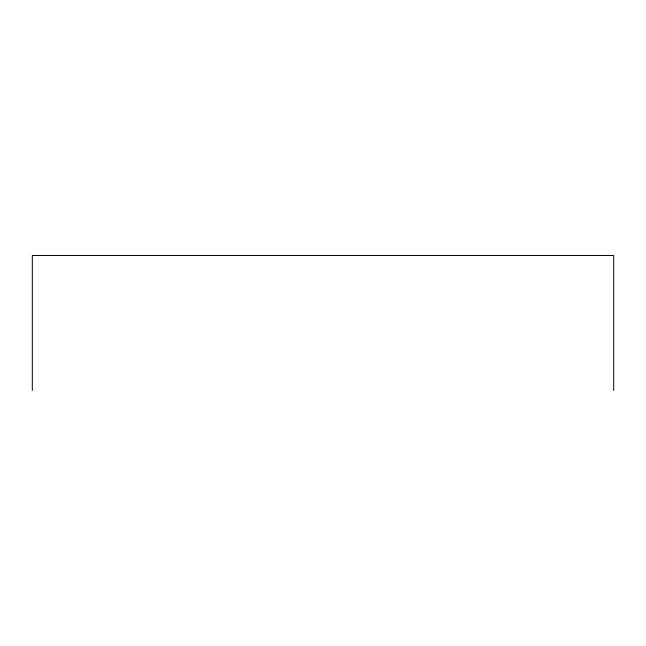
<?xml version="1.0" encoding="UTF-8"?>
<svg xmlns="http://www.w3.org/2000/svg" width="646" height="646" viewBox="0 0 646 646"><rect width="100%" height="100%" fill="white"/><g stroke="black" fill="none" stroke-linecap="round" stroke-linejoin="round"><path stroke-width="0.97" d="M613.7 390.491L613.7 255.509L32.3 255.509L32.3 390.491"/></g></svg>
